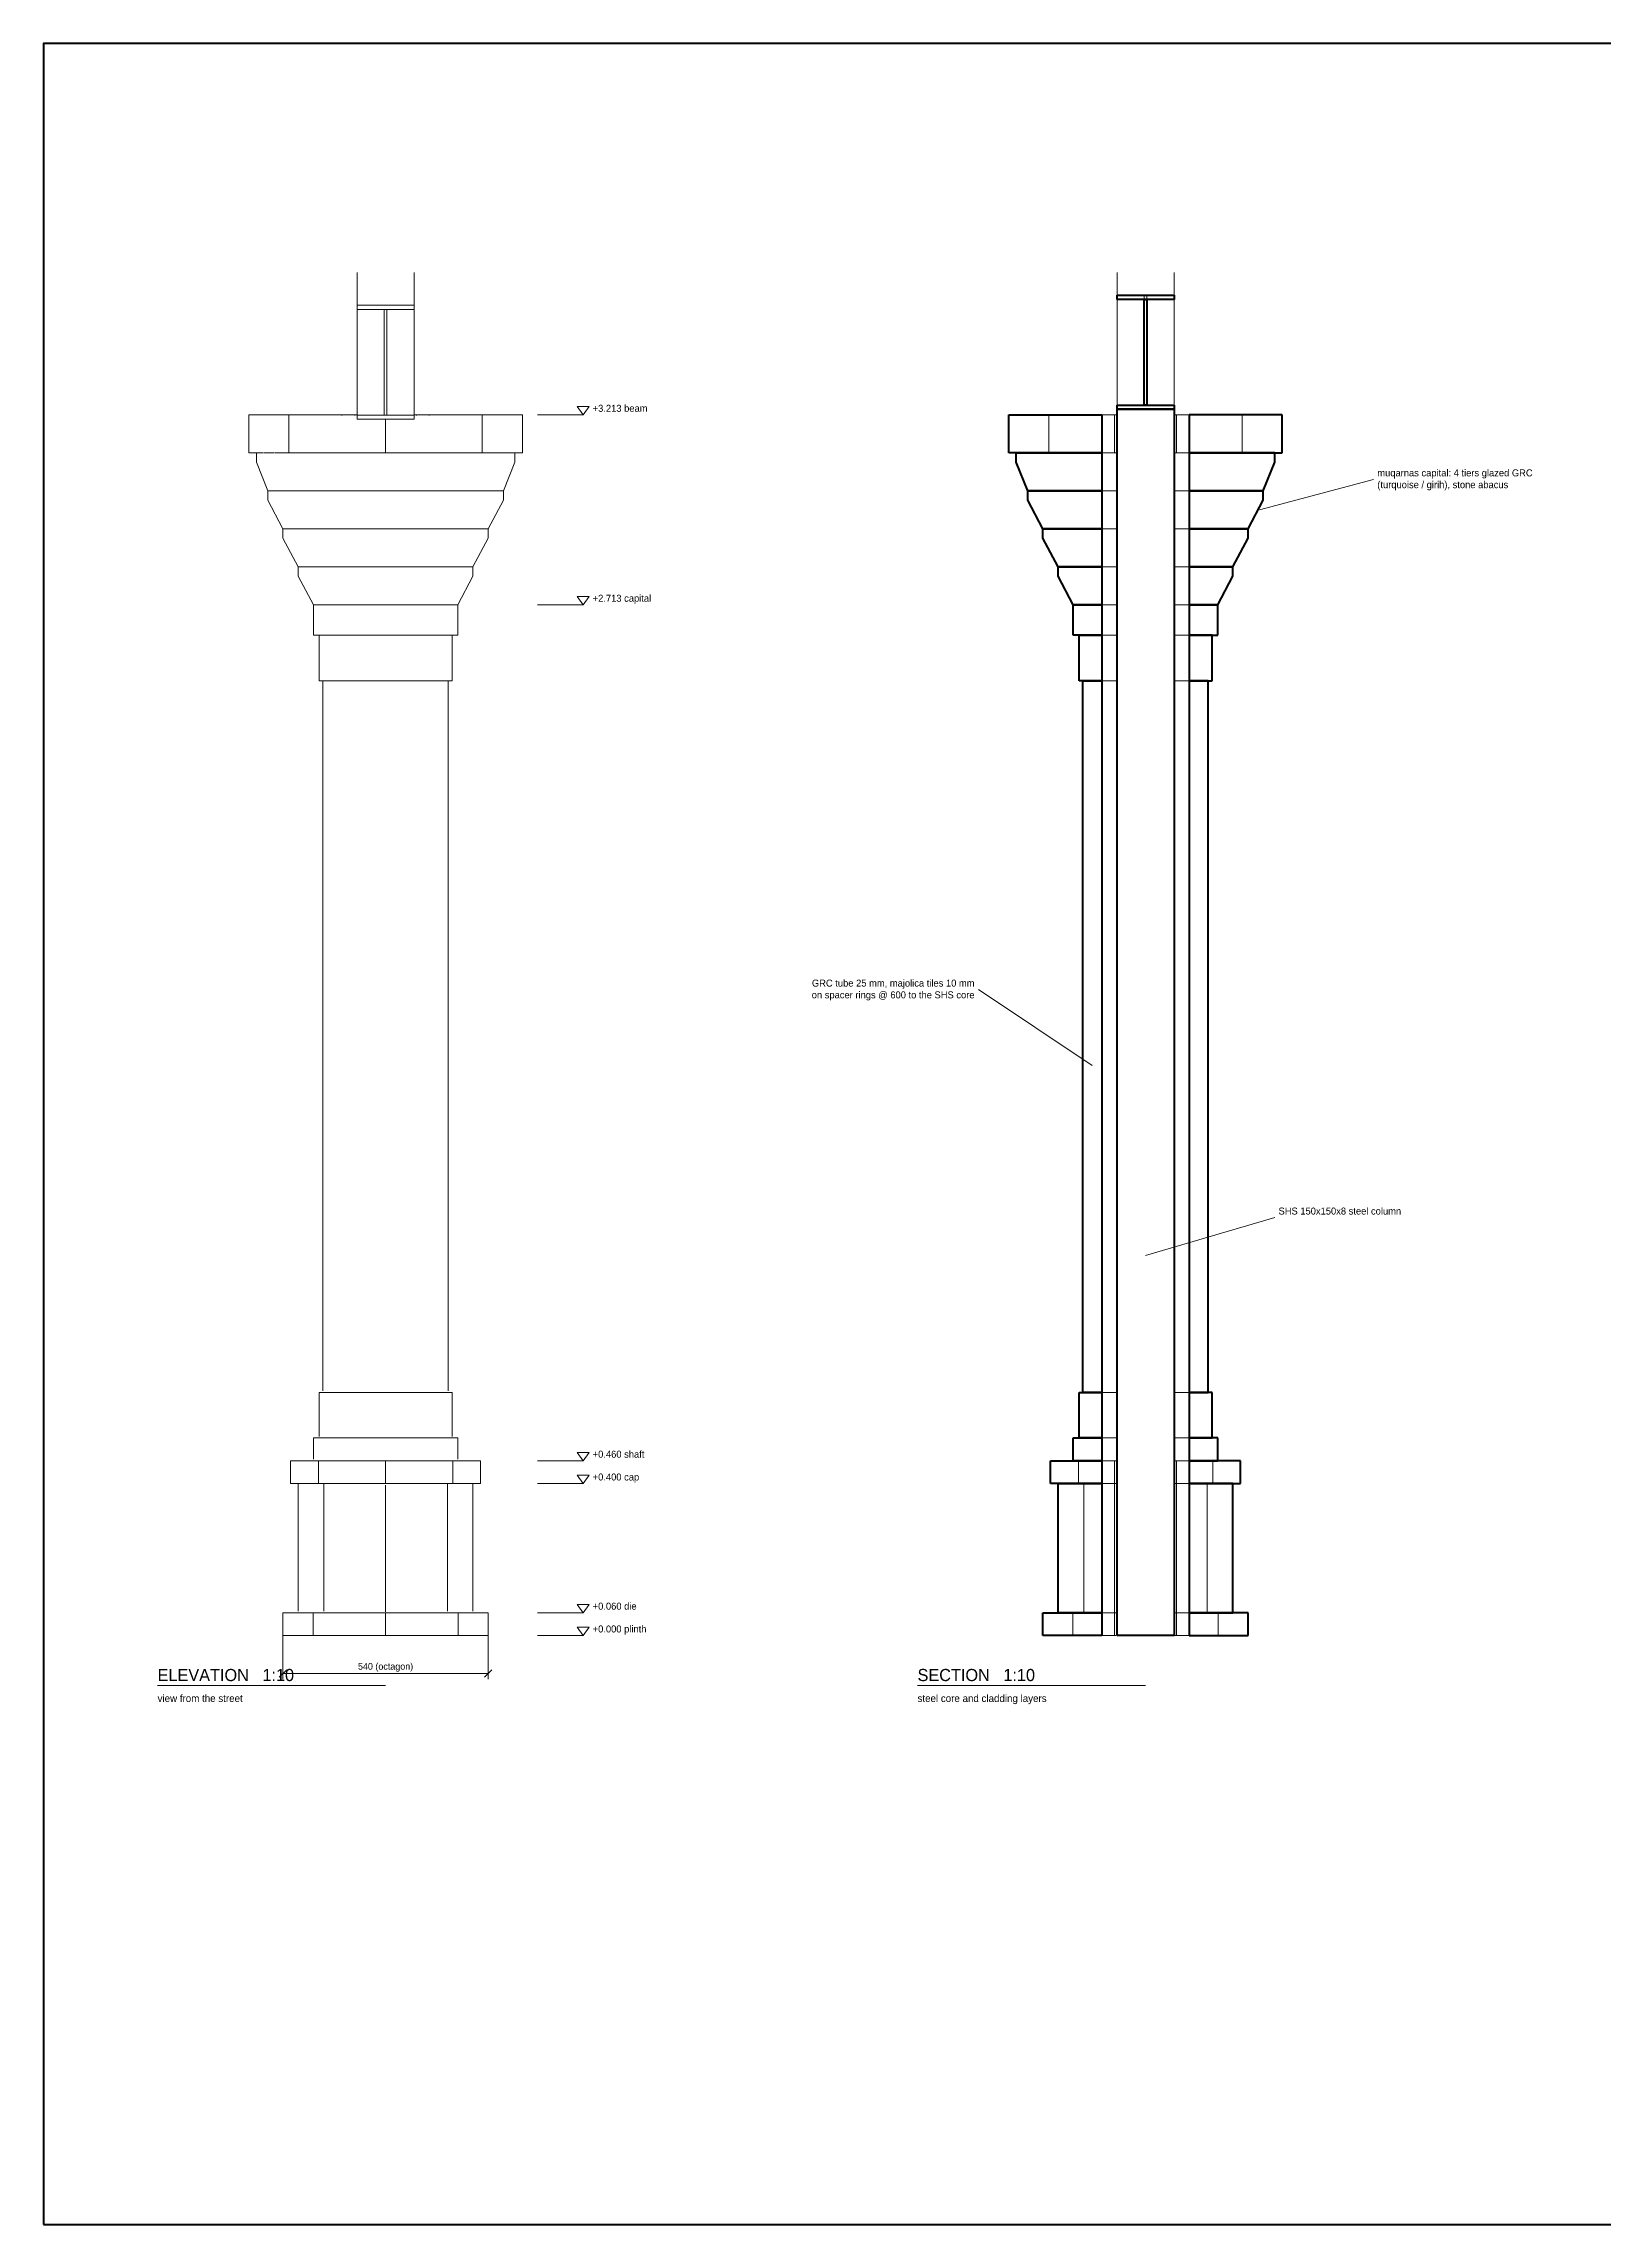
# Model space of a CAD drawing. Header units: metres. Extents: x 10 to 831, y 10 to 584.
# Drawn here: x 10 to 420, y 10 to 584 of the extents above; entities that cross this region are included whole.
import ezdxf
from ezdxf.enums import TextEntityAlignment as Align

# ---------------------------------------------------------------- set-up
doc = ezdxf.new("R2010")
doc.units = ezdxf.units.M
for name, color, linetype, lineweight in [('CUT', 7, 'Continuous', 50), ('DIM', 1, 'Continuous', 13), ('FRAME', 7, 'Continuous', 50), ('TXT', 7, 'Continuous', 18), ('VIS', 8, 'Continuous', 13)]:
    doc.layers.add(name, color=color, linetype=linetype, lineweight=lineweight)

msp = doc.modelspace()

# ---------------------------------------------------------------- linework, layer by layer
at = {"layer": 'CUT'}
for p, q in [((292.5, 517.749), (307.5, 517.749)), ((292.5, 516.679), (292.5, 517.749)), ((307.5, 516.679), (292.5, 516.679)), ((299.645, 516.679), (300.355, 516.679)), ((299.645, 488.819), (299.645, 516.679)), ((300.355, 516.679), (300.355, 488.819)), ((307.5, 517.749), (307.5, 516.679)), ((292.5, 488.819), (307.5, 488.819)), ((292.5, 487.749), (292.5, 488.819)), ((300.355, 488.819), (299.645, 488.819)), ((307.5, 488.819), (307.5, 487.749)), ((264, 476.29), (264, 486.29)), ((264, 486.29), (288.5, 486.29)), ((288.5, 486.29), (288.5, 476.29)), ((292.5, 487.749), (307.5, 487.749)), ((292.5, 165), (292.5, 487.749)), ((307.5, 487.749), (292.5, 487.749)), ((307.5, 487.749), (307.5, 165)), ((336, 486.29), (311.5, 486.29)), ((311.5, 486.29), (311.5, 476.29)), ((336, 476.29), (336, 486.29)), ((288.5, 476.29), (264, 476.29)), ((266, 473.79), (266, 476.29)), ((266, 476.29), (288.5, 476.29)), ((269, 466.29), (266, 473.79)), ((288.5, 476.29), (288.5, 466.29)), ((334, 476.29), (311.5, 476.29)), ((311.5, 476.29), (311.5, 466.29)), ((311.5, 476.29), (336, 476.29)), ((331, 466.29), (334, 473.79)), ((334, 473.79), (334, 476.29)), ((269, 463.79), (269, 466.29)), ((269, 466.29), (288.5, 466.29)), ((288.5, 466.29), (269, 466.29)), ((288.5, 466.29), (288.5, 456.29)), ((331, 466.29), (311.5, 466.29)), ((311.5, 466.29), (311.5, 456.29)), ((311.5, 466.29), (331, 466.29)), ((331, 463.79), (331, 466.29)), ((273, 456.29), (269, 463.79)), ((327, 456.29), (331, 463.79)), ((273, 453.79), (273, 456.29)), ((273, 456.29), (288.5, 456.29)), ((288.5, 456.29), (273, 456.29)), ((277, 446.29), (273, 453.79)), ((288.5, 456.29), (288.5, 446.29)), ((327, 456.29), (311.5, 456.29)), ((311.5, 456.29), (311.5, 446.29)), ((311.5, 456.29), (327, 456.29)), ((323, 446.29), (327, 453.79)), ((327, 453.79), (327, 456.29)), ((277, 443.79), (277, 446.29)), ((277, 446.29), (288.5, 446.29)), ((288.5, 446.29), (277, 446.29)), ((281, 436.29), (277, 443.79)), ((288.5, 446.29), (288.5, 436.29)), ((323, 446.29), (311.5, 446.29)), ((311.5, 446.29), (311.5, 436.29)), ((311.5, 446.29), (323, 446.29)), ((319, 436.29), (323, 443.79)), ((323, 443.79), (323, 446.29)), ((281, 428.29), (281, 436.29)), ((281, 436.29), (288.5, 436.29)), ((288.5, 436.29), (281, 436.29)), ((288.5, 436.29), (288.5, 428.29)), ((319, 436.29), (311.5, 436.29)), ((311.5, 436.29), (311.5, 428.29)), ((311.5, 436.29), (319, 436.29)), ((319, 428.29), (319, 436.29)), ((288.5, 428.29), (281, 428.29)), ((282.5, 416.29), (282.5, 428.29)), ((282.5, 428.29), (288.5, 428.29)), ((288.5, 428.29), (288.5, 416.29)), ((317.5, 428.29), (311.5, 428.29)), ((311.5, 428.29), (311.5, 416.29)), ((311.5, 428.29), (319, 428.29)), ((317.5, 416.29), (317.5, 428.29)), ((288.5, 416.29), (282.5, 416.29)), ((283.5, 229), (283.5, 416.29)), ((283.5, 416.29), (288.5, 416.29)), ((288.5, 416.29), (288.5, 229)), ((316.5, 416.29), (311.5, 416.29)), ((311.5, 416.29), (311.5, 229)), ((311.5, 416.29), (317.5, 416.29)), ((316.5, 229), (316.5, 416.29)), ((282.5, 217), (282.5, 229)), ((282.5, 229), (288.5, 229)), ((288.5, 229), (283.5, 229)), ((288.5, 229), (288.5, 217)), ((317.5, 229), (311.5, 229)), ((311.5, 229), (311.5, 217)), ((311.5, 229), (316.5, 229)), ((317.5, 217), (317.5, 229)), ((281, 211), (281, 217)), ((281, 217), (288.5, 217)), ((288.5, 217), (282.5, 217)), ((288.5, 217), (288.5, 211)), ((319, 217), (311.5, 217)), ((311.5, 217), (311.5, 211)), ((311.5, 217), (317.5, 217)), ((319, 211), (319, 217)), ((275, 205), (275, 211)), ((275, 211), (288.5, 211)), ((288.5, 211), (281, 211)), ((288.5, 211), (288.5, 205)), ((325, 211), (311.5, 211)), ((311.5, 211), (311.5, 205)), ((311.5, 211), (319, 211)), ((325, 205), (325, 211)), ((288.5, 205), (275, 205)), ((277, 171), (277, 205)), ((277, 205), (288.5, 205)), ((288.5, 205), (288.5, 171)), ((323, 205), (311.5, 205)), ((311.5, 205), (311.5, 171)), ((311.5, 205), (325, 205)), ((323, 171), (323, 205)), ((273, 165), (273, 171)), ((273, 171), (288.5, 171)), ((288.5, 171), (277, 171)), ((288.5, 171), (288.5, 165)), ((327, 171), (311.5, 171)), ((311.5, 171), (311.5, 165)), ((311.5, 171), (323, 171)), ((327, 165), (327, 171)), ((288.5, 165), (273, 165)), ((307.5, 165), (292.5, 165)), ((311.5, 165), (327, 165))]:
    msp.add_line(p, q, dxfattribs=at)
at = {"layer": 'DIM'}
for p, q in [((140, 486.289), (152, 486.289)), ((140, 436.289), (152, 436.289)), ((140, 211), (152, 211)), ((140, 205), (152, 205)), ((140, 171), (152, 171)), ((73, 165), (73, 153.5)), ((127, 165), (127, 153.5)), ((140, 165), (152, 165)), ((72, 154), (74, 156)), ((73, 155), (127, 155)), ((126, 154), (128, 156))]:
    msp.add_line(p, q, dxfattribs=at)
for points in [[(150.4, 488.489), (153.6, 488.489), (152, 486.289), (150.4, 488.489)], [(150.4, 438.489), (153.6, 438.489), (152, 436.289), (150.4, 438.489)], [(150.4, 213.2), (153.6, 213.2), (152, 211), (150.4, 213.2)], [(150.4, 207.2), (153.6, 207.2), (152, 205), (150.4, 207.2)], [(150.4, 173.2), (153.6, 173.2), (152, 171), (150.4, 173.2)], [(150.4, 167.2), (153.6, 167.2), (152, 165), (150.4, 167.2)]]:
    msp.add_lwpolyline(points, dxfattribs=at)
at = {"layer": 'FRAME'}
msp.add_lwpolyline([(10, 10), (831, 10), (831, 584), (10, 584), (10, 10)], close=True, dxfattribs=at)
at = {"layer": 'TXT'}
for p, q in [((330, 461.289), (360, 469.289)), ((286, 315), (256, 335)), ((300, 265), (334, 275)), ((40, 151.8), (100, 151.8)), ((240, 151.8), (300, 151.8))]:
    msp.add_line(p, q, dxfattribs=at)
at = {"layer": 'VIS'}
for p, q in [((92.5, 523.799), (92.5, 515.124)), ((107.5, 515.124), (107.5, 523.799)), ((292.5, 523.799), (292.5, 517.749)), ((307.5, 517.749), (307.5, 523.799)), ((292.5, 516.679), (292.5, 517.749)), ((292.5, 517.749), (307.5, 517.749)), ((292.5, 516.679), (292.5, 517.749)), ((307.5, 516.679), (292.5, 516.679)), ((292.5, 516.669), (292.5, 488.819)), ((299.645, 517.742), (299.645, 516.679)), ((299.645, 516.679), (300.355, 516.679)), ((299.645, 488.819), (299.645, 516.679)), ((299.645, 488.819), (299.645, 516.676)), ((300.355, 516.679), (300.355, 517.749)), ((300.355, 488.819), (300.355, 516.679)), ((300.355, 516.669), (300.355, 488.819)), ((307.5, 516.679), (307.5, 517.749)), ((307.5, 517.742), (307.5, 516.679)), ((307.5, 488.819), (307.5, 516.676)), ((92.5, 515.124), (107.5, 515.124)), ((92.5, 514.054), (92.5, 515.124)), ((92.5, 514.054), (92.5, 514.061)), ((107.5, 514.054), (92.5, 514.054)), ((92.5, 514.04), (92.5, 486.194)), ((99.645, 514.054), (100.355, 514.054)), ((99.645, 486.194), (99.645, 514.054)), ((100.355, 514.054), (100.355, 514.061)), ((100.355, 486.194), (100.355, 514.054)), ((100.355, 514.04), (100.355, 486.194)), ((107.5, 514.054), (107.5, 515.124)), ((107.5, 515.117), (107.5, 514.054)), ((107.5, 486.194), (107.5, 514.047)), ((292.5, 487.749), (292.5, 488.819)), ((292.5, 488.819), (307.5, 488.819)), ((292.5, 487.749), (292.5, 488.819)), ((300.355, 488.819), (299.645, 488.819)), ((307.5, 487.749), (307.5, 488.819)), ((307.5, 488.812), (307.5, 487.749)), ((64, 476.29), (64, 486.29)), ((64, 486.29), (74.544, 486.29)), ((74.544, 486.29), (64, 486.29)), ((74.544, 486.29), (92.326, 486.29)), ((74.544, 476.29), (74.544, 486.29)), ((92.139, 486.29), (74.544, 486.29)), ((88.5, 486.29), (91.868, 486.29)), ((91.868, 486.29), (88.5, 486.29)), ((88.5, 486.29), (88.5, 486.082)), ((91.868, 486.29), (92.423, 486.29)), ((92.238, 486.29), (91.868, 486.29)), ((91.868, 486.29), (91.868, 486.082)), ((91.868, 486.29), (91.868, 486.082)), ((92.5, 486.194), (107.5, 486.194)), ((92.5, 485.124), (92.5, 486.194)), ((92.5, 485.124), (92.5, 485.131)), ((107.5, 485.124), (92.5, 485.124)), ((99.645, 486.194), (99.645, 486.201)), ((100.355, 486.194), (99.645, 486.194)), ((100, 485.04), (100, 476.29)), ((107.5, 485.124), (107.5, 486.194)), ((107.5, 486.187), (107.5, 485.124)), ((108.132, 486.29), (107.577, 486.29)), ((125.456, 486.29), (107.674, 486.29)), ((107.762, 486.29), (108.132, 486.29)), ((107.861, 486.29), (125.456, 486.29)), ((111.5, 486.29), (108.132, 486.29)), ((108.132, 486.29), (111.5, 486.29)), ((108.132, 486.29), (108.132, 486.082)), ((108.132, 486.29), (108.132, 486.082)), ((111.5, 486.29), (111.5, 486.082)), ((125.456, 476.29), (125.456, 486.29)), ((136, 486.29), (125.456, 486.29)), ((125.456, 486.29), (136, 486.29)), ((136, 476.29), (136, 486.29)), ((264, 476.29), (264, 486.29)), ((264, 486.29), (274.544, 486.29)), ((264, 486.29), (288.5, 486.29)), ((274.544, 476.29), (274.544, 486.29)), ((274.544, 486.29), (292.326, 486.29)), ((288.5, 486.29), (291.868, 486.29)), ((288.5, 486.29), (288.5, 476.29)), ((291.868, 486.29), (292.423, 486.29)), ((291.868, 486.29), (291.868, 476.29)), ((292.5, 487.749), (307.5, 487.749)), ((292.5, 165), (292.5, 487.749)), ((307.5, 487.749), (292.5, 487.749)), ((292.5, 487.348), (292.5, 165)), ((307.5, 487.749), (307.5, 487.749)), ((307.5, 165), (307.5, 487.749)), ((307.5, 165), (307.5, 487.548)), ((307.762, 486.29), (308.132, 486.29)), ((307.861, 486.29), (325.456, 486.29)), ((308.132, 486.29), (311.5, 486.29)), ((308.132, 486.29), (308.132, 476.29)), ((336, 486.29), (311.5, 486.29)), ((311.5, 486.29), (311.5, 476.29)), ((325.456, 476.29), (325.456, 486.29)), ((325.456, 486.29), (336, 486.29)), ((336, 476.29), (336, 486.29)), ((64, 476.29), (64.078, 476.29)), ((67.722, 476.29), (64, 476.29)), ((66, 473.79), (66, 476.082)), ((69, 466.29), (66, 473.79)), ((68.588, 476.29), (67.843, 476.29)), ((69.272, 476.29), (68.574, 476.29)), ((70.598, 476.29), (68.588, 476.29)), ((74.544, 476.29), (70.745, 476.29)), ((83.903, 476.29), (74.544, 476.29)), ((86.989, 476.29), (83.813, 476.29)), ((90.537, 476.29), (86.989, 476.29)), ((88.769, 476.29), (87.085, 476.29)), ((100, 476.29), (90.454, 476.29)), ((109.359, 476.29), (100, 476.29)), ((113.011, 476.29), (109.266, 476.29)), ((112.728, 476.29), (111.043, 476.29)), ((116.02, 476.29), (113.011, 476.29)), ((125.456, 476.29), (115.91, 476.29)), ((129.177, 476.29), (125.456, 476.29)), ((131.412, 476.29), (129.29, 476.29)), ((131.348, 476.29), (130.65, 476.29)), ((131, 466.29), (134, 473.79)), ((132.118, 476.29), (131.412, 476.29)), ((136, 476.29), (132.201, 476.29)), ((134, 473.79), (134, 476.082)), ((288.5, 476.29), (264, 476.29)), ((264, 476.29), (265.938, 476.29)), ((266, 473.79), (266, 476.29)), ((266, 476.29), (267.843, 476.29)), ((266, 476.29), (288.5, 476.29)), ((269, 466.29), (266, 473.79)), ((267.877, 476.29), (270.745, 476.29)), ((270.822, 476.29), (275.958, 476.29)), ((274.079, 476.29), (274.544, 476.29)), ((274.544, 476.29), (275.854, 476.29)), ((275.958, 476.29), (283.813, 476.29)), ((283.903, 476.29), (288.582, 476.29)), ((288.5, 476.29), (288.54, 476.29)), ((288.5, 476.29), (288.5, 466.29)), ((291.868, 476.29), (288.5, 476.29)), ((291.868, 476.29), (292.038, 476.29)), ((292.238, 476.29), (291.868, 476.29)), ((308.132, 476.29), (307.577, 476.29)), ((308.132, 476.29), (308.245, 476.29)), ((311.5, 476.29), (308.132, 476.29)), ((334, 476.29), (311.5, 476.29)), ((311.5, 476.29), (311.5, 466.29)), ((311.5, 476.29), (336, 476.29)), ((311.605, 476.29), (316.284, 476.29)), ((316.354, 476.29), (324.042, 476.29)), ((324.042, 476.29), (329.29, 476.29)), ((324.333, 476.29), (325.456, 476.29)), ((325.456, 476.29), (325.999, 476.29)), ((329.332, 476.29), (332.201, 476.29)), ((331, 466.29), (334, 473.79)), ((332.196, 476.29), (334, 476.29)), ((334, 473.79), (334, 476.29)), ((334.139, 476.29), (336, 476.29)), ((69, 463.79), (69, 466.29)), ((69, 466.29), (69.039, 466.29)), ((71.36, 466.29), (69, 466.29)), ((69, 466.29), (69.039, 466.29)), ((71.36, 466.29), (69, 466.29)), ((78.08, 466.29), (71.36, 466.29)), ((78.08, 466.29), (71.36, 466.29)), ((88.137, 466.29), (78.08, 466.29)), ((88.137, 466.29), (78.08, 466.29)), ((100, 466.29), (88.137, 466.29)), ((100, 466.29), (88.137, 466.29)), ((111.863, 466.29), (100, 466.29)), ((111.863, 466.29), (100, 466.29)), ((121.92, 466.29), (111.863, 466.29)), ((121.92, 466.29), (111.863, 466.29)), ((128.64, 466.29), (121.92, 466.29)), ((128.64, 466.29), (121.92, 466.29)), ((131, 466.29), (128.64, 466.29)), ((131, 466.29), (128.64, 466.29)), ((131, 463.79), (131, 466.29)), ((269, 463.79), (269, 466.29)), ((269, 466.29), (271.36, 466.29)), ((269, 466.29), (288.5, 466.29)), ((288.5, 466.29), (269, 466.29)), ((269, 466.29), (271.36, 466.29)), ((271.36, 466.29), (278.08, 466.29)), ((271.36, 466.29), (278.08, 466.29)), ((278.08, 466.29), (288.137, 466.29)), ((278.08, 466.29), (288.137, 466.29)), ((288.137, 466.29), (288.335, 466.29)), ((288.137, 466.29), (288.335, 466.29)), ((288.5, 466.29), (289.375, 466.29)), ((288.5, 466.29), (288.5, 456.29)), ((289.375, 466.29), (288.5, 466.29)), ((289.375, 466.29), (291.868, 466.29)), ((291.868, 466.29), (289.375, 466.29)), ((291.868, 466.29), (292.377, 466.29)), ((292.207, 466.29), (291.868, 466.29)), ((308.132, 466.29), (307.623, 466.29)), ((307.793, 466.29), (308.132, 466.29)), ((308.132, 466.29), (310.625, 466.29)), ((310.625, 466.29), (308.132, 466.29)), ((310.625, 466.29), (311.5, 466.29)), ((311.5, 466.29), (310.625, 466.29)), ((331, 466.29), (311.5, 466.29)), ((311.5, 466.29), (311.5, 456.29)), ((311.5, 466.29), (331, 466.29)), ((311.863, 466.29), (321.92, 466.29)), ((311.863, 466.29), (321.92, 466.29)), ((321.92, 466.29), (328.64, 466.29)), ((321.92, 466.29), (328.64, 466.29)), ((328.64, 466.29), (331, 466.29)), ((328.64, 466.29), (331, 466.29)), ((331, 463.79), (331, 466.29)), ((73, 456.29), (69, 463.79)), ((127, 456.29), (131, 463.79)), ((273, 456.29), (269, 463.79)), ((327, 456.29), (331, 463.79)), ((73, 453.79), (73, 456.29)), ((73, 456.29), (73.039, 456.29)), ((75.055, 456.29), (73, 456.29)), ((73, 456.29), (73.039, 456.29)), ((75.055, 456.29), (73, 456.29)), ((77, 446.29), (73, 453.79)), ((80.908, 456.29), (75.055, 456.29)), ((80.908, 456.29), (75.055, 456.29)), ((89.668, 456.29), (80.908, 456.29)), ((89.668, 456.29), (80.908, 456.29)), ((100, 456.29), (89.668, 456.29)), ((100, 456.29), (89.668, 456.29)), ((110.333, 456.29), (100, 456.29)), ((110.333, 456.29), (100, 456.29)), ((119.092, 456.29), (110.333, 456.29)), ((119.092, 456.29), (110.333, 456.29)), ((124.945, 456.29), (119.092, 456.29)), ((124.945, 456.29), (119.092, 456.29)), ((123, 446.29), (127, 453.79)), ((127, 456.29), (124.945, 456.29)), ((127, 456.29), (124.945, 456.29)), ((127, 453.79), (127, 456.29)), ((273, 453.79), (273, 456.29)), ((273, 456.29), (275.055, 456.29)), ((273, 456.29), (288.5, 456.29)), ((288.5, 456.29), (273, 456.29)), ((273, 456.29), (275.055, 456.29)), ((277, 446.29), (273, 453.79)), ((275.055, 456.29), (280.908, 456.29)), ((275.055, 456.29), (280.908, 456.29)), ((280.908, 456.29), (288.488, 456.29)), ((280.908, 456.29), (288.488, 456.29)), ((288.5, 456.29), (289.375, 456.29)), ((288.5, 456.29), (288.5, 446.29)), ((289.375, 456.29), (288.5, 456.29)), ((289.375, 456.29), (291.868, 456.29)), ((291.868, 456.29), (289.375, 456.29)), ((291.868, 456.29), (292.377, 456.29)), ((292.207, 456.29), (291.868, 456.29)), ((308.132, 456.29), (307.623, 456.29)), ((307.793, 456.29), (308.132, 456.29)), ((308.132, 456.29), (310.625, 456.29)), ((310.625, 456.29), (308.132, 456.29)), ((310.625, 456.29), (311.5, 456.29)), ((311.5, 456.29), (310.625, 456.29)), ((327, 456.29), (311.5, 456.29)), ((311.5, 456.29), (311.5, 446.29)), ((311.5, 456.29), (327, 456.29)), ((311.68, 456.29), (319.092, 456.29)), ((311.68, 456.29), (319.092, 456.29)), ((319.092, 456.29), (324.945, 456.29)), ((319.092, 456.29), (324.945, 456.29)), ((323, 446.29), (327, 453.79)), ((324.945, 456.29), (327, 456.29)), ((324.945, 456.29), (327, 456.29)), ((327, 453.79), (327, 456.29)), ((77, 443.79), (77, 446.29)), ((77, 446.29), (77.04, 446.29)), ((78.751, 446.29), (77, 446.29)), ((77, 446.29), (77.04, 446.29)), ((78.751, 446.29), (77, 446.29)), ((81, 436.29), (77, 443.79)), ((83.737, 446.29), (78.751, 446.29)), ((83.737, 446.29), (78.751, 446.29)), ((91.198, 446.29), (83.737, 446.29)), ((91.198, 446.29), (83.737, 446.29)), ((100, 446.29), (91.198, 446.29)), ((100, 446.29), (91.198, 446.29)), ((108.802, 446.29), (100, 446.29)), ((108.802, 446.29), (100, 446.29)), ((116.264, 446.29), (108.802, 446.29)), ((116.264, 446.29), (108.802, 446.29)), ((121.249, 446.29), (116.264, 446.29)), ((121.249, 446.29), (116.264, 446.29)), ((119, 436.29), (123, 443.79)), ((123, 446.29), (121.249, 446.29)), ((123, 446.29), (121.249, 446.29)), ((123, 443.79), (123, 446.29)), ((277, 443.79), (277, 446.29)), ((277, 446.29), (278.751, 446.29)), ((277, 446.29), (288.5, 446.29)), ((288.5, 446.29), (277, 446.29)), ((277, 446.29), (278.751, 446.29)), ((281, 436.29), (277, 443.79)), ((278.751, 446.29), (283.737, 446.29)), ((278.751, 446.29), (283.737, 446.29)), ((283.737, 446.29), (288.655, 446.29)), ((283.737, 446.29), (288.655, 446.29)), ((288.5, 446.29), (289.375, 446.29)), ((288.5, 446.29), (288.5, 436.29)), ((289.375, 446.29), (288.5, 446.29)), ((289.375, 446.29), (291.868, 446.29)), ((291.868, 446.29), (289.375, 446.29)), ((291.868, 446.29), (292.377, 446.29)), ((292.207, 446.29), (291.868, 446.29)), ((308.132, 446.29), (307.623, 446.29)), ((307.793, 446.29), (308.132, 446.29)), ((308.132, 446.29), (310.625, 446.29)), ((310.625, 446.29), (308.132, 446.29)), ((310.625, 446.29), (311.5, 446.29)), ((311.5, 446.29), (310.625, 446.29)), ((323, 446.29), (311.5, 446.29)), ((311.5, 446.29), (311.5, 436.29)), ((311.5, 446.29), (323, 446.29)), ((311.515, 446.29), (316.264, 446.29)), ((311.515, 446.29), (316.264, 446.29)), ((316.264, 446.29), (321.249, 446.29)), ((316.264, 446.29), (321.249, 446.29)), ((319, 436.29), (323, 443.79)), ((321.249, 446.29), (323, 446.29)), ((321.249, 446.29), (323, 446.29)), ((323, 443.79), (323, 446.29)), ((81, 428.29), (81, 436.29)), ((81, 436.29), (81.02, 436.29)), ((81.365, 436.29), (81, 436.29)), ((81, 436.29), (81.04, 436.29)), ((81.723, 436.29), (81.362, 436.29)), ((82.446, 436.29), (81.365, 436.29)), ((82.446, 436.29), (82.406, 436.29)), ((84.202, 436.29), (82.446, 436.29)), ((84.506, 436.29), (84.162, 436.29)), ((86.565, 436.29), (84.202, 436.29)), ((86.565, 436.29), (86.451, 436.29)), ((89.444, 436.29), (86.565, 436.29)), ((92.729, 436.29), (89.444, 436.29)), ((89.99, 436.29), (89.476, 436.29)), ((92.729, 436.29), (92.558, 436.29)), ((96.293, 436.29), (92.729, 436.29)), ((97.98, 436.29), (96.163, 436.29)), ((100, 436.29), (96.293, 436.29)), ((100, 436.29), (99.798, 436.29)), ((103.707, 436.29), (100, 436.29)), ((103.636, 436.29), (101.818, 436.29)), ((107.271, 436.29), (103.707, 436.29)), ((107.271, 436.29), (107.069, 436.29)), ((110.556, 436.29), (107.271, 436.29)), ((110.353, 436.29), (109.839, 436.29)), ((113.435, 436.29), (110.556, 436.29)), ((113.435, 436.29), (113.264, 436.29)), ((115.798, 436.29), (113.435, 436.29)), ((115.723, 436.29), (115.38, 436.29)), ((117.554, 436.29), (115.798, 436.29)), ((117.554, 436.29), (117.439, 436.29)), ((118.635, 436.29), (117.554, 436.29)), ((118.598, 436.29), (118.237, 436.29)), ((119, 436.29), (118.635, 436.29)), ((119, 436.29), (118.96, 436.29)), ((119, 428.29), (119, 436.29)), ((281, 428.29), (281, 436.29)), ((281, 436.29), (281.02, 436.29)), ((281, 436.29), (288.5, 436.29)), ((288.5, 436.29), (281, 436.29)), ((281, 436.29), (282.446, 436.29)), ((282.446, 436.29), (282.544, 436.29)), ((282.446, 436.29), (286.565, 436.29)), ((286.565, 436.29), (286.725, 436.29)), ((286.565, 436.29), (288.448, 436.29)), ((288.5, 436.29), (288.522, 436.29)), ((288.5, 436.29), (288.5, 428.29)), ((289.375, 436.29), (288.5, 436.29)), ((289.375, 436.29), (289.482, 436.29)), ((291.868, 436.29), (289.375, 436.29)), ((291.868, 436.29), (292.043, 436.29)), ((292.207, 436.29), (291.868, 436.29)), ((308.132, 436.29), (307.623, 436.29)), ((308.132, 436.29), (308.275, 436.29)), ((310.625, 436.29), (308.132, 436.29)), ((310.625, 436.29), (310.69, 436.29)), ((311.5, 436.29), (310.625, 436.29)), ((319, 436.29), (311.5, 436.29)), ((311.5, 436.29), (311.5, 428.29)), ((311.5, 436.29), (319, 436.29)), ((311.723, 436.29), (313.435, 436.29)), ((313.435, 436.29), (313.566, 436.29)), ((313.435, 436.29), (317.554, 436.29)), ((317.554, 436.29), (317.614, 436.29)), ((317.554, 436.29), (319, 436.29)), ((319, 428.29), (319, 436.29)), ((81, 428.29), (81.02, 428.29)), ((81.365, 428.29), (81, 428.29)), ((82.446, 428.29), (81.365, 428.29)), ((84.202, 428.29), (82.446, 428.29)), ((82.5, 416.29), (82.5, 428.083)), ((86.565, 428.29), (84.202, 428.29)), ((89.444, 428.29), (86.565, 428.29)), ((92.729, 428.29), (89.444, 428.29)), ((96.293, 428.29), (92.729, 428.29)), ((100, 428.29), (96.293, 428.29)), ((103.707, 428.29), (100, 428.29)), ((107.271, 428.29), (103.707, 428.29)), ((110.556, 428.29), (107.271, 428.29)), ((113.435, 428.29), (110.556, 428.29)), ((115.798, 428.29), (113.435, 428.29)), ((117.554, 428.29), (115.798, 428.29)), ((117.5, 416.29), (117.5, 428.083)), ((118.635, 428.29), (117.554, 428.29)), ((119, 428.29), (118.635, 428.29)), ((288.5, 428.29), (281, 428.29)), ((281, 428.29), (281.365, 428.29)), ((281.365, 428.29), (282.446, 428.29)), ((282.446, 428.29), (284.202, 428.29)), ((282.5, 416.29), (282.5, 428.29)), ((282.5, 428.29), (282.836, 428.29)), ((282.5, 428.29), (288.5, 428.29)), ((282.836, 428.29), (283.832, 428.29)), ((283.832, 428.29), (285.449, 428.29)), ((284.202, 428.29), (285.384, 428.29)), ((285.449, 428.29), (287.626, 428.29)), ((285.777, 428.29), (286.565, 428.29)), ((286.565, 428.29), (287.685, 428.29)), ((287.626, 428.29), (288.454, 428.29)), ((288.165, 428.29), (288.644, 428.29)), ((288.5, 428.29), (288.721, 428.29)), ((288.5, 428.29), (288.5, 416.29)), ((288.721, 428.29), (288.5, 428.29)), ((288.721, 428.29), (289.375, 428.29)), ((289.375, 428.29), (288.721, 428.29)), ((289.375, 428.29), (290.438, 428.29)), ((290.438, 428.29), (289.375, 428.29)), ((290.438, 428.29), (291.868, 428.29)), ((291.868, 428.29), (290.438, 428.29)), ((291.868, 428.29), (292.391, 428.29)), ((292.217, 428.29), (291.868, 428.29)), ((308.132, 428.29), (307.609, 428.29)), ((307.783, 428.29), (308.132, 428.29)), ((308.132, 428.29), (309.562, 428.29)), ((309.562, 428.29), (308.132, 428.29)), ((309.562, 428.29), (310.625, 428.29)), ((310.625, 428.29), (309.562, 428.29)), ((310.625, 428.29), (311.279, 428.29)), ((311.279, 428.29), (310.625, 428.29)), ((311.279, 428.29), (311.5, 428.29)), ((311.5, 428.29), (311.279, 428.29)), ((317.5, 428.29), (311.5, 428.29)), ((311.5, 428.29), (311.5, 416.29)), ((311.5, 428.29), (319, 428.29)), ((311.516, 428.29), (311.995, 428.29)), ((311.711, 428.29), (312.374, 428.29)), ((312.374, 428.29), (314.551, 428.29)), ((312.475, 428.29), (313.435, 428.29)), ((313.435, 428.29), (314.354, 428.29)), ((314.551, 428.29), (316.168, 428.29)), ((314.748, 428.29), (315.798, 428.29)), ((315.798, 428.29), (317.554, 428.29)), ((316.168, 428.29), (317.164, 428.29)), ((317.164, 428.29), (317.5, 428.29)), ((317.5, 416.29), (317.5, 428.29)), ((317.554, 428.29), (318.635, 428.29)), ((318.635, 428.29), (319, 428.29)), ((82.5, 416.29), (82.521, 416.29)), ((82.836, 416.29), (82.5, 416.29)), ((83.832, 416.29), (82.836, 416.29)), ((83.5, 229.4), (83.5, 416.09)), ((85.449, 416.29), (83.832, 416.29)), ((87.626, 416.29), (85.449, 416.29)), ((90.278, 416.29), (87.626, 416.29)), ((93.303, 416.29), (90.278, 416.29)), ((96.586, 416.29), (93.303, 416.29)), ((100, 416.29), (96.586, 416.29)), ((103.414, 416.29), (100, 416.29)), ((106.697, 416.29), (103.414, 416.29)), ((109.723, 416.29), (106.697, 416.29)), ((112.374, 416.29), (109.723, 416.29)), ((114.551, 416.29), (112.374, 416.29)), ((116.168, 416.29), (114.551, 416.29)), ((117.164, 416.29), (116.168, 416.29)), ((116.5, 229.4), (116.5, 416.09)), ((117.5, 416.29), (117.164, 416.29)), ((288.5, 416.29), (282.5, 416.29)), ((282.5, 416.29), (282.836, 416.29)), ((282.836, 416.29), (283.832, 416.29)), ((283.5, 229), (283.5, 416.29)), ((283.5, 416.29), (283.817, 416.29)), ((283.5, 416.29), (288.5, 416.29)), ((283.817, 416.29), (284.756, 416.29)), ((283.832, 416.29), (284.742, 416.29)), ((284.756, 416.29), (286.281, 416.29)), ((285.247, 416.29), (285.449, 416.29)), ((285.449, 416.29), (286.402, 416.29)), ((286.281, 416.29), (288.333, 416.29)), ((287.082, 416.29), (287.626, 416.29)), ((287.626, 416.29), (288.454, 416.29)), ((288.333, 416.29), (288.489, 416.29)), ((288.5, 416.29), (288.721, 416.29)), ((288.5, 416.29), (288.5, 229)), ((288.721, 416.29), (288.5, 416.29)), ((288.721, 416.29), (289.375, 416.29)), ((289.375, 416.29), (288.721, 416.29)), ((289.375, 416.29), (290.438, 416.29)), ((290.438, 416.29), (289.375, 416.29)), ((290.438, 416.29), (291.868, 416.29)), ((291.868, 416.29), (290.438, 416.29)), ((291.868, 416.29), (292.391, 416.29)), ((292.217, 416.29), (291.868, 416.29)), ((308.132, 416.29), (307.609, 416.29)), ((307.783, 416.29), (308.132, 416.29)), ((308.132, 416.29), (309.562, 416.29)), ((309.562, 416.29), (308.132, 416.29)), ((309.562, 416.29), (310.625, 416.29)), ((310.625, 416.29), (309.562, 416.29)), ((310.625, 416.29), (311.279, 416.29)), ((311.279, 416.29), (310.625, 416.29)), ((311.279, 416.29), (311.5, 416.29)), ((311.5, 416.29), (311.279, 416.29)), ((316.5, 416.29), (311.5, 416.29)), ((311.5, 416.29), (311.5, 229)), ((311.5, 416.29), (317.5, 416.29)), ((311.667, 416.29), (313.719, 416.29)), ((311.711, 416.29), (312.374, 416.29)), ((312.374, 416.29), (313.055, 416.29)), ((313.719, 416.29), (315.244, 416.29)), ((313.735, 416.29), (314.551, 416.29)), ((314.551, 416.29), (314.854, 416.29)), ((315.244, 416.29), (316.183, 416.29)), ((315.359, 416.29), (316.168, 416.29)), ((316.168, 416.29), (317.164, 416.29)), ((316.183, 416.29), (316.5, 416.29)), ((316.5, 229), (316.5, 416.29)), ((317.164, 416.29), (317.5, 416.29)), ((82.5, 217.4), (82.5, 229)), ((82.5, 229), (82.521, 229)), ((82.836, 229), (82.5, 229)), ((83.832, 229), (82.836, 229)), ((85.449, 229), (83.832, 229)), ((87.626, 229), (85.449, 229)), ((90.278, 229), (87.626, 229)), ((93.303, 229), (90.278, 229)), ((96.586, 229), (93.303, 229)), ((100, 229), (96.586, 229)), ((103.414, 229), (100, 229)), ((106.697, 229), (103.414, 229)), ((109.723, 229), (106.697, 229)), ((112.374, 229), (109.723, 229)), ((114.551, 229), (112.374, 229)), ((116.168, 229), (114.551, 229)), ((117.164, 229), (116.168, 229)), ((117.5, 229), (117.164, 229)), ((117.5, 217.4), (117.5, 229)), ((282.5, 217), (282.5, 229)), ((282.5, 229), (282.836, 229)), ((282.5, 229), (288.5, 229)), ((282.836, 229), (283.521, 229)), ((288.5, 229), (283.5, 229)), ((283.5, 229), (283.817, 229)), ((283.817, 229), (284.756, 229)), ((284.756, 229), (286.281, 229)), ((286.281, 229), (288.333, 229)), ((288.333, 229), (288.489, 229)), ((288.5, 229), (288.721, 229)), ((288.5, 229), (288.5, 217)), ((288.721, 229), (288.5, 229)), ((288.721, 229), (289.375, 229)), ((289.375, 229), (288.721, 229)), ((289.375, 229), (290.438, 229)), ((290.438, 229), (289.375, 229)), ((290.438, 229), (291.868, 229)), ((291.868, 229), (290.438, 229)), ((291.868, 229), (292.391, 229)), ((292.217, 229), (291.868, 229)), ((308.132, 229), (307.609, 229)), ((307.783, 229), (308.132, 229)), ((308.132, 229), (309.562, 229)), ((309.562, 229), (308.132, 229)), ((309.562, 229), (310.625, 229)), ((310.625, 229), (309.562, 229)), ((310.625, 229), (311.279, 229)), ((311.279, 229), (310.625, 229)), ((311.279, 229), (311.5, 229)), ((311.5, 229), (311.279, 229)), ((317.5, 229), (311.5, 229)), ((311.5, 229), (311.5, 217)), ((311.5, 229), (316.5, 229)), ((311.667, 229), (313.719, 229)), ((313.719, 229), (315.244, 229)), ((315.244, 229), (316.183, 229)), ((316.183, 229), (316.5, 229)), ((316.541, 229), (317.164, 229)), ((317.164, 229), (317.5, 229)), ((317.5, 217), (317.5, 229)), ((81, 211.429), (81, 217)), ((81, 217), (81.02, 217)), ((81.365, 217), (81, 217)), ((82.446, 217), (81.365, 217)), ((84.202, 217), (82.446, 217)), ((86.565, 217), (84.202, 217)), ((89.444, 217), (86.565, 217)), ((92.729, 217), (89.444, 217)), ((96.293, 217), (92.729, 217)), ((100, 217), (96.293, 217)), ((103.707, 217), (100, 217)), ((107.271, 217), (103.707, 217)), ((110.556, 217), (107.271, 217)), ((113.435, 217), (110.556, 217)), ((115.798, 217), (113.435, 217)), ((117.554, 217), (115.798, 217)), ((118.635, 217), (117.554, 217)), ((119, 217), (118.635, 217)), ((119, 211.429), (119, 217)), ((281, 211), (281, 217)), ((281, 217), (281.365, 217)), ((281, 217), (288.5, 217)), ((281.365, 217), (282.446, 217)), ((282.446, 217), (282.544, 217)), ((288.5, 217), (282.5, 217)), ((282.5, 217), (282.836, 217)), ((282.836, 217), (283.832, 217)), ((283.832, 217), (285.449, 217)), ((285.449, 217), (287.626, 217)), ((287.626, 217), (288.454, 217)), ((288.5, 217), (288.721, 217)), ((288.5, 217), (288.5, 211)), ((288.721, 217), (288.5, 217)), ((288.721, 217), (289.375, 217)), ((289.375, 217), (288.721, 217)), ((289.375, 217), (290.438, 217)), ((290.438, 217), (289.375, 217)), ((290.438, 217), (291.868, 217)), ((291.868, 217), (290.438, 217)), ((291.868, 217), (292.391, 217)), ((292.217, 217), (291.868, 217)), ((308.132, 217), (307.609, 217)), ((307.783, 217), (308.132, 217)), ((308.132, 217), (309.562, 217)), ((309.562, 217), (308.132, 217)), ((309.562, 217), (310.625, 217)), ((310.625, 217), (309.562, 217)), ((310.625, 217), (311.279, 217)), ((311.279, 217), (310.625, 217)), ((311.279, 217), (311.5, 217)), ((311.5, 217), (311.279, 217)), ((319, 217), (311.5, 217)), ((311.5, 217), (311.5, 211)), ((311.5, 217), (317.5, 217)), ((311.711, 217), (312.374, 217)), ((312.374, 217), (314.551, 217)), ((314.551, 217), (316.168, 217)), ((316.168, 217), (317.164, 217)), ((317.164, 217), (317.5, 217)), ((317.554, 217), (318.635, 217)), ((318.635, 217), (319, 217)), ((319, 211), (319, 217)), ((75, 205), (75, 211)), ((75, 211), (75.078, 211)), ((82.322, 211), (75, 211)), ((82.322, 205), (82.322, 211)), ((100, 211), (82.322, 211)), ((100, 211), (100, 205)), ((117.678, 211), (100, 211)), ((117.678, 205), (117.678, 211)), ((125, 211), (117.678, 211)), ((125, 205), (125, 211)), ((275, 205), (275, 211)), ((275, 211), (280.998, 211)), ((275, 211), (288.5, 211)), ((288.5, 211), (281, 211)), ((281, 211), (281.365, 211)), ((281.365, 211), (282.446, 211)), ((282.322, 205.4), (282.322, 210.8)), ((282.446, 211), (284.202, 211)), ((284.202, 211), (286.565, 211)), ((286.565, 211), (288.644, 211)), ((288.5, 211), (291.868, 211)), ((288.5, 211), (288.5, 205)), ((291.868, 211), (291.725, 211)), ((291.868, 211), (292.423, 211)), ((291.868, 211), (291.868, 205)), ((307.762, 211), (308.132, 211)), ((308.132, 211), (307.957, 211)), ((308.132, 211), (311.5, 211)), ((308.132, 211), (308.132, 205)), ((311.5, 211), (311.478, 211)), ((325, 211), (311.5, 211)), ((311.5, 211), (311.5, 205)), ((311.5, 211), (319, 211)), ((311.516, 211), (313.435, 211)), ((313.435, 211), (315.798, 211)), ((315.798, 211), (317.554, 211)), ((317.554, 211), (318.635, 211)), ((317.678, 205.4), (317.678, 210.8)), ((318.635, 211), (319, 211)), ((319.08, 211), (325, 211)), ((325, 205), (325, 211)), ((75, 205), (75.078, 205)), ((82.322, 205), (75, 205)), ((77, 171.4), (77, 204.8)), ((100, 205), (82.322, 205)), ((83.737, 171.4), (83.737, 204.8)), ((117.678, 205), (100, 205)), ((100, 204.6), (100, 171.2)), ((116.264, 171.4), (116.264, 204.8)), ((125, 205), (117.678, 205)), ((123, 171.4), (123, 204.8)), ((288.5, 205), (275, 205)), ((275, 205), (276.947, 205)), ((277, 171), (277, 205)), ((277, 205), (283.737, 205)), ((277, 205), (288.5, 205)), ((283.737, 171), (283.737, 205)), ((283.737, 205), (288.357, 205)), ((288.5, 205), (291.868, 205)), ((288.5, 205), (288.5, 171)), ((291.868, 205), (288.5, 205)), ((291.868, 205), (292.423, 205)), ((291.868, 205), (291.868, 171)), ((292.238, 205), (291.868, 205)), ((308.132, 205), (307.577, 205)), ((307.762, 205), (308.132, 205)), ((308.132, 205), (311.5, 205)), ((308.132, 205), (308.132, 171)), ((311.5, 205), (308.132, 205)), ((323, 205), (311.5, 205)), ((311.5, 205), (311.5, 171)), ((311.5, 205), (325, 205)), ((311.828, 205), (316.264, 205)), ((316.264, 171), (316.264, 205)), ((316.264, 205), (323, 205)), ((323, 171), (323, 205)), ((323.131, 205), (325, 205)), ((73, 165), (73, 171)), ((73, 171), (73.078, 171)), ((80.908, 171), (73, 171)), ((80.908, 165), (80.908, 171)), ((100, 171), (80.908, 171)), ((100, 171), (100, 165)), ((119.092, 171), (100, 171)), ((119.092, 165), (119.092, 171)), ((127, 171), (119.092, 171)), ((127, 165), (127, 171)), ((273, 165), (273, 171)), ((273, 171), (276.954, 171)), ((273, 171), (288.5, 171)), ((288.5, 171), (277, 171)), ((277, 171), (283.737, 171)), ((280.908, 165), (280.908, 170.8)), ((283.737, 171), (288.357, 171)), ((288.5, 171), (291.868, 171)), ((288.5, 171), (288.5, 165)), ((291.868, 171), (288.5, 171)), ((291.868, 171), (292.423, 171)), ((291.868, 171), (291.868, 165)), ((292.238, 171), (291.868, 171)), ((308.132, 171), (307.577, 171)), ((307.762, 171), (308.132, 171)), ((308.132, 171), (311.5, 171)), ((308.132, 171), (308.132, 165)), ((311.5, 171), (308.132, 171)), ((327, 171), (311.5, 171)), ((311.5, 171), (311.5, 165)), ((311.5, 171), (323, 171)), ((311.828, 171), (316.264, 171)), ((316.264, 171), (323, 171)), ((319.092, 165), (319.092, 170.8)), ((323.123, 171), (327, 171)), ((327, 165), (327, 171)), ((73, 165), (73.078, 165)), ((80.908, 165), (73, 165)), ((100, 165), (80.908, 165)), ((119.092, 165), (100, 165)), ((127, 165), (119.092, 165)), ((288.5, 165), (273, 165)), ((273, 165), (280.908, 165)), ((280.908, 165), (288.582, 165)), ((291.868, 165), (288.5, 165)), ((292.238, 165), (291.868, 165)), ((292.5, 165), (307.5, 165)), ((292.5, 165), (292.5, 165)), ((307.5, 165), (292.5, 165)), ((307.5, 165), (307.5, 165)), ((308.132, 165), (307.577, 165)), ((311.5, 165), (308.132, 165)), ((311.5, 165), (327, 165)), ((311.605, 165), (319.092, 165)), ((319.092, 165), (327, 165))]:
    msp.add_line(p, q, dxfattribs=at)

# ---------------------------------------------------------------- texts
at = {"layer": 'DIM'}
for s, p in [('+3.213 beam', (154.5, 487.089)), ('+2.713 capital', (154.5, 437.089)), ('+0.460 shaft', (154.5, 211.8)), ('+0.400 cap', (154.5, 205.8)), ('+0.060 die', (154.5, 171.8)), ('+0.000 plinth', (154.5, 165.8))]:
    msp.add_text(s, height=1.84, dxfattribs=at).set_placement(p)
msp.add_text('540 (octagon)', height=1.76, dxfattribs=at).set_placement((100, 156), align=Align.CENTER)
at = {"layer": 'TXT'}
for s, height, p in [('muqarnas capital: 4 tiers glazed GRC', 1.84, (361, 470.089)), ('(turquoise / girih), stone abacus', 1.84, (361, 466.989)), ('SHS 150x150x8 steel column', 1.84, (335, 275.8)), ('ELEVATION   1:10', 3.2, (40, 153)), ('SECTION   1:10', 3.2, (240, 153)), ('view from the street', 1.92, (40, 147.5)), ('steel core and cladding layers', 1.92, (240, 147.5))]:
    msp.add_text(s, height=height, dxfattribs=at).set_placement(p)
for s, p in [('on spacer rings @ 600 to the SHS core', (255, 332.7)), ('GRC tube 25 mm, majolica tiles 10 mm', (255, 335.8))]:
    msp.add_text(s, height=1.84, dxfattribs=at).set_placement(p, align=Align.RIGHT)

doc.saveas('drawing.dxf')
